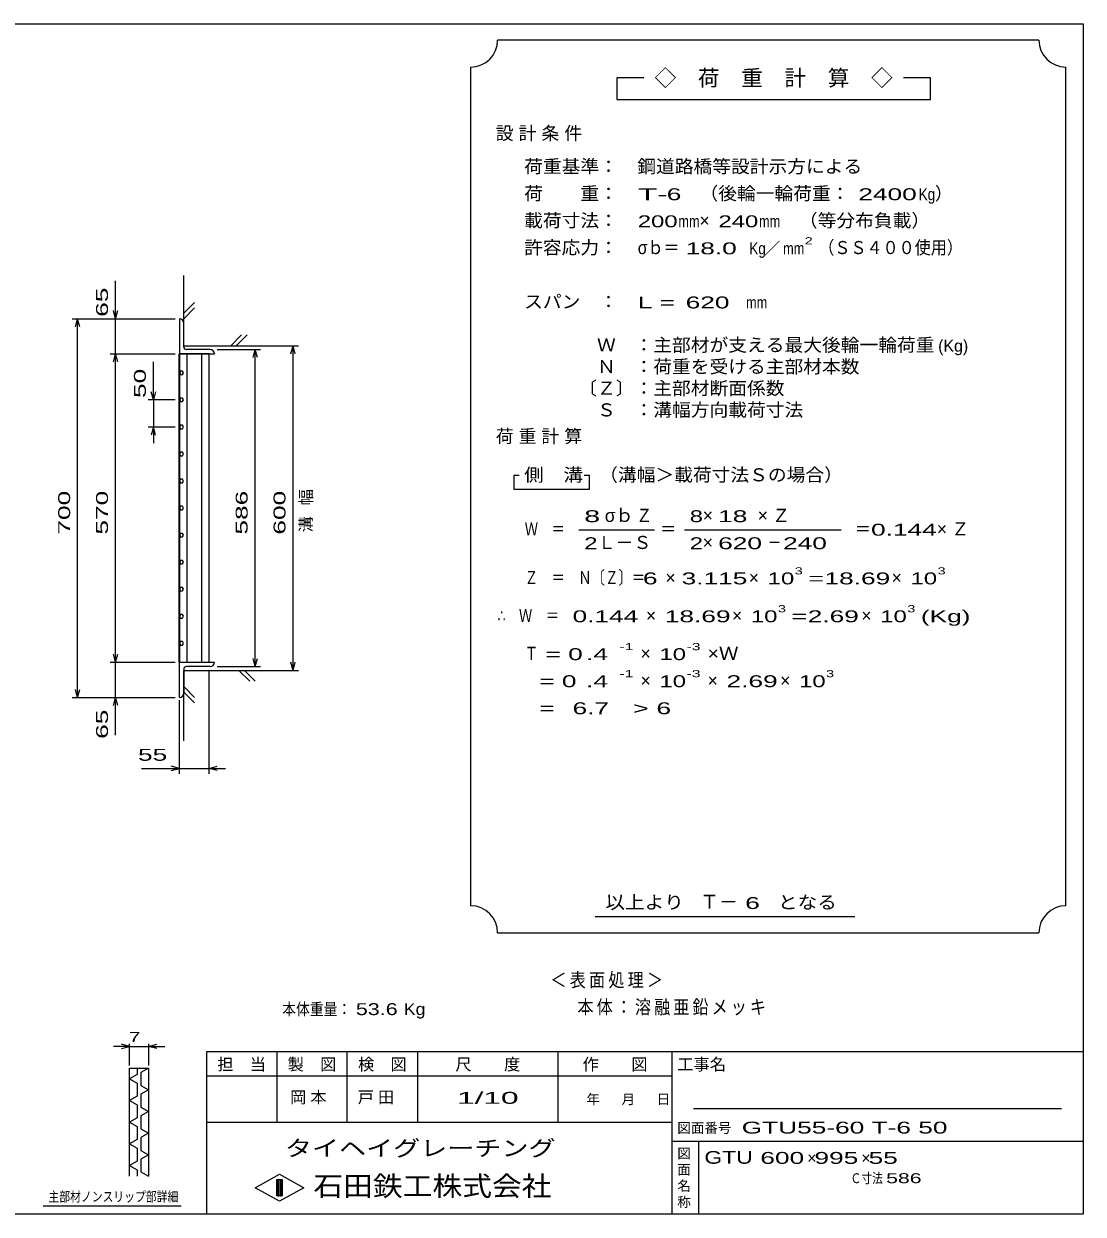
# Model space of a CAD drawing. Units: millimetres, scale not verified. Extents: x -1820 to 1731, y -1282 to 1054.
# Drawn here: x -227 to 1731, y -1146 to 1054 of the extents above; entities that cross this region are included whole.
import ezdxf
from ezdxf.enums import TextEntityAlignment as Align

# ---------------------------------------------------------------- set-up
doc = ezdxf.new("R2010")
doc.units = ezdxf.units.MM
doc.header["$LTSCALE"] = 10
for name, color, linetype, lineweight in [('0_2', 150, 'Continuous', 25), ('16', 3, 'Continuous', 25), ('22', 4, 'Continuous', 25), ('24', 2, 'Continuous', 25), ('32', 4, 'Continuous', 25)]:
    doc.layers.add(name, color=color, linetype=linetype, lineweight=lineweight)
doc.styles.add('ベクトル', font='')
doc.styles.get('ベクトル').set_extended_font_data('ベクトル')

msp = doc.modelspace()

# ---------------------------------------------------------------- linework, layer by layer
at = {"layer": '0_2'}
for p, q in [((-1729, 1053.5), (1731, 1053.5)), ((1731, 1053.5), (1731, -1146.5)), ((1731, -846.5), (111, -846.5)), ((111, -846.5), (111, -1146.5)), ((241, -846.5), (241, -976.5)), ((371, -976.5), (371, -846.5)), ((501, -846.5), (501, -976.5)), ((761, -976.5), (761, -846.5)), ((971, -846.5), (971, -1146.5)), ((971, -891.5), (111, -891.5)), ((1691, -951.5), (1011, -951.5)), ((111, -976.5), (971, -976.5)), ((971, -1011.5), (1731, -1011.5)), ((1021, -1146.5), (1021, -1011.5)), ((201, -1097.5), (246, -1072.5)), ((246, -1072.5), (291, -1097.5)), ((246, -1122.5), (201, -1097.5)), ((241, -1082.5), (251, -1082.5)), ((241, -1112.5), (241, -1082.5)), ((241, -1082.5), (243, -1082.5)), ((243, -1082.5), (243, -1112.5)), ((245, -1112.5), (245, -1082.5)), ((245, -1082.5), (247, -1082.5)), ((291, -1097.5), (246, -1122.5)), ((247, -1082.5), (247, -1112.5)), ((249, -1112.5), (249, -1082.5)), ((249, -1082.5), (251, -1082.5)), ((251, -1082.5), (251, -1112.5)), ((251, -1082.5), (251, -1112.5)), ((251, -1112.5), (241, -1112.5)), ((243, -1112.5), (245, -1112.5)), ((247, -1112.5), (249, -1112.5)), ((1731, -1146.5), (-1729, -1146.5))]:
    msp.add_line(p, q, dxfattribs=at)
at = {"layer": '16'}
for p, q in [((61, 508.5), (61, 443.5)), ((69, 456.5), (69, 500.5)), ((60.3, -126.5), (60.3, 443.5)), ((60.3, 443.5), (61, 443.5)), ((61, 443.5), (126, 443.5)), ((61, 443.5), (61, -126.5)), ((116, 443.5), (61, 443.5)), ((118, 451.5), (74, 451.5)), ((74.5, 443.5), (74.5, -126.5)), ((102.5, -126.5), (102.5, 443.5)), ((116, -126.5), (116, 443.5)), ((62.85, 411.74), (61, 408.48)), ((61, 408.48), (62.9, 405.24)), ((66.6, 411.76), (62.85, 411.74)), ((62.9, 405.24), (66.65, 405.26)), ((68.5, 408.5), (66.6, 411.76)), ((66.65, 405.26), (68.5, 408.52)), ((62.85, 361.74), (61, 358.48)), ((61, 358.48), (62.9, 355.24)), ((66.6, 361.76), (62.85, 361.74)), ((62.9, 355.24), (66.65, 355.26)), ((68.5, 358.5), (66.6, 361.76)), ((66.65, 355.26), (68.5, 358.52)), ((62.85, 311.74), (61, 308.48)), ((61, 308.48), (62.9, 305.24)), ((66.6, 311.76), (62.85, 311.74)), ((68.5, 308.5), (66.6, 311.76)), ((66.65, 305.26), (68.5, 308.52)), ((62.9, 305.24), (66.65, 305.26)), ((62.85, 261.74), (61, 258.48)), ((61, 258.48), (62.9, 255.24)), ((66.6, 261.76), (62.85, 261.74)), ((62.9, 255.24), (66.65, 255.26)), ((68.5, 258.5), (66.6, 261.76)), ((66.65, 255.26), (68.5, 258.52)), ((62.85, 211.74), (61, 208.48)), ((61, 208.48), (62.9, 205.24)), ((66.6, 211.76), (62.85, 211.74)), ((62.9, 205.24), (66.65, 205.26)), ((68.5, 208.5), (66.6, 211.76)), ((66.65, 205.26), (68.5, 208.52)), ((62.85, 161.74), (61, 158.48)), ((61, 158.48), (62.9, 155.24)), ((66.6, 161.76), (62.85, 161.74)), ((62.9, 155.24), (66.65, 155.26)), ((68.5, 158.5), (66.6, 161.76)), ((66.65, 155.26), (68.5, 158.52)), ((62.85, 111.74), (61, 108.48)), ((66.6, 111.76), (62.85, 111.74)), ((68.5, 108.5), (66.6, 111.76)), ((61, 108.48), (62.9, 105.24)), ((62.9, 105.24), (66.65, 105.26)), ((66.65, 105.26), (68.5, 108.52)), ((62.85, 61.74), (61, 58.48)), ((61, 58.48), (62.9, 55.24)), ((66.6, 61.76), (62.85, 61.74)), ((62.9, 55.24), (66.65, 55.26)), ((68.5, 58.5), (66.6, 61.76)), ((66.65, 55.26), (68.5, 58.52)), ((62.85, 11.74), (61, 8.48)), ((61, 8.48), (62.9, 5.24)), ((66.6, 11.76), (62.85, 11.74)), ((62.9, 5.24), (66.65, 5.26)), ((68.5, 8.5), (66.6, 11.76)), ((66.65, 5.26), (68.5, 8.52)), ((62.85, -38.26), (61, -41.52)), ((61, -41.52), (62.9, -44.76)), ((66.6, -38.24), (62.85, -38.26)), ((68.5, -41.5), (66.6, -38.24)), ((66.65, -44.74), (68.5, -41.48)), ((62.9, -44.76), (66.65, -44.74)), ((62.85, -88.26), (61, -91.52)), ((61, -91.52), (62.9, -94.76)), ((66.6, -88.24), (62.85, -88.26)), ((62.9, -94.76), (66.65, -94.74)), ((68.5, -91.5), (66.6, -88.24)), ((66.65, -94.74), (68.5, -91.48)), ((61, -126.5), (60.3, -126.5)), ((61, -126.5), (126, -126.5)), ((61, -191.5), (61, -126.5)), ((61, -126.5), (116, -126.5)), ((69, -139.5), (69, -183.5)), ((118, -134.5), (74, -134.5))]:
    msp.add_line(p, q, dxfattribs=at)
for centre, radius, start, end in [((61, 500.5), 8, 0, 90), ((74, 456.5), 5, 180, 270), ((118, 443.5), 8, 0, 90), ((118, -126.5), 8, 270, 0), ((74, -139.5), 5, 90, 180), ((61, -183.5), 8, 270, 0)]:
    msp.add_arc(centre, radius, start, end, dxfattribs=at)
at = {"layer": '22'}
for p, q in [((-57, 508.5), (-57, 578.5)), ((69, 458.5), (69, 588.5)), ((69, 518.5), (89, 538.5)), ((69, 508.5), (89, 528.5)), ((-137, 508.5), (53, 508.5)), ((-131, 493.5), (-127, 508.5)), ((-123, 493.5), (-127, 508.5)), ((-127, -191.5), (-127, 508.5)), ((-67, 508.5), (53, 508.5)), ((-57, 508.5), (-61, 523.5)), ((-57, 508.5), (-53, 523.5)), ((-57, 443.5), (-57, 508.5)), ((156, 458.5), (176, 478.5)), ((166, 458.5), (186, 478.5)), ((-67, 443.5), (53, 443.5)), ((-61, 428.5), (-57, 443.5)), ((-53, 428.5), (-57, 443.5)), ((-57, -126.5), (-57, 443.5)), ((69, 458.5), (281, 458.5)), ((131, 451.5), (211, 451.5)), ((197, 436.5), (201, 451.5)), ((205, 436.5), (201, 451.5)), ((201, -134.5), (201, 451.5)), ((267, 443.5), (271, 458.5)), ((275, 443.5), (271, 458.5)), ((271, -141.5), (271, 458.5)), ((13, 358.5), (13, 428.5)), ((53, 358.5), (3, 358.5)), ((13, 358.5), (9, 373.5)), ((17, 373.5), (13, 358.5)), ((13, 358.5), (13, 308.5)), ((3, 308.5), (53, 308.5)), ((13, 308.5), (9, 293.5)), ((17, 293.5), (13, 308.5)), ((13, 308.5), (13, 278.5)), ((-67, -126.5), (53, -126.5)), ((-57, -126.5), (-61, -111.5)), ((-57, -126.5), (-53, -111.5)), ((-57, -191.5), (-57, -126.5)), ((201, -134.5), (197, -119.5)), ((201, -134.5), (205, -119.5)), ((271, -141.5), (267, -126.5)), ((271, -141.5), (275, -126.5)), ((69, -141.5), (281, -141.5)), ((69, -271.5), (69, -141.5)), ((116, -332.5), (116, -142.5)), ((131, -134.5), (211, -134.5)), ((191, -161.5), (171, -141.5)), ((201, -161.5), (181, -141.5)), ((89, -191.5), (69, -171.5)), ((-137, -191.5), (53, -191.5)), ((-127, -191.5), (-131, -176.5)), ((-127, -191.5), (-123, -176.5)), ((-67, -191.5), (53, -191.5)), ((-61, -206.5), (-57, -191.5)), ((-53, -206.5), (-57, -191.5)), ((-57, -261.5), (-57, -191.5)), ((61, -332.5), (61, -196.5)), ((89, -201.5), (69, -181.5)), ((-9, -322.5), (61, -322.5)), ((61, -322.5), (46, -318.5)), ((46, -326.5), (61, -322.5)), ((61, -322.5), (116, -322.5)), ((116, -322.5), (131, -318.5)), ((131, -326.5), (116, -322.5)), ((116, -322.5), (146, -322.5))]:
    msp.add_line(p, q, dxfattribs=at)
at = {"layer": '24', "color": 4}
for p, q in [((1649, 1023.5), (649, 1023.5)), ((599, 973.5), (599, -576.5)), ((1699, -576.5), (1699, 973.5)), ((919, 953.5), (869, 953.5)), ((869, 953.5), (869, 913.5)), ((1449, 953.5), (1399, 953.5)), ((1449, 913.5), (1449, 953.5)), ((869, 913.5), (1449, 913.5)), ((689, 218.5), (679, 218.5)), ((679, 218.5), (679, 193.5)), ((819, 218.5), (809, 218.5)), ((819, 193.5), (819, 218.5)), ((679, 193.5), (819, 193.5)), ((799, 118.5), (939, 118.5)), ((994, 118.5), (1284, 118.5)), ((829, -596.5), (1309, -596.5)), ((649, -626.5), (1649, -626.5))]:
    msp.add_line(p, q, dxfattribs=at)
for centre, start, end in [((599, 1023.5), 270, 0), ((1699, 1023.5), 180, 270), ((599, -626.5), 0, 90), ((1699, -626.5), 90, 180)]:
    msp.add_arc(centre, 50, start, end, dxfattribs=at)
at = {"layer": '32'}
for p, q in [((-31, -836.5), (-46, -832.5)), ((-31, -871.5), (-31, -831.5)), ((4, -831.5), (4, -871.5)), ((4, -836.5), (19, -832.5)), ((-31, -836.5), (-61, -836.5)), ((-46, -840.5), (-31, -836.5)), ((-31, -836.5), (4, -836.5)), ((19, -840.5), (4, -836.5)), ((4, -836.5), (34, -836.5)), ((-31, -876.5), (4, -876.5)), ((-31, -1076.5), (-31, -876.5)), ((-17, -876.5), (-17, -888.5)), ((4, -876.5), (-10, -884.5)), ((4, -876.5), (4, -1076.5)), ((-17, -888.5), (-31, -896.5)), ((-31, -896.5), (-17, -904.5)), ((-10, -884.5), (-10, -908.5)), ((-17, -904.5), (-17, -928.5)), ((-10, -908.5), (4, -916.5)), ((4, -916.5), (-10, -924.5)), ((-17, -928.5), (-31, -936.5)), ((-31, -936.5), (-17, -944.5)), ((-17, -944.5), (-17, -968.5)), ((-10, -924.5), (-10, -948.5)), ((-10, -948.5), (4, -956.5)), ((4, -956.5), (-10, -964.5)), ((-10, -964.5), (-10, -988.5)), ((-17, -968.5), (-31, -976.5)), ((-31, -976.5), (-17, -984.5)), ((-17, -984.5), (-17, -1008.5)), ((-10, -988.5), (4, -996.5)), ((-17, -1008.5), (-31, -1016.5)), ((4, -996.5), (-10, -1004.5)), ((-10, -1004.5), (-10, -1028.5)), ((-31, -1016.5), (-17, -1024.5)), ((-17, -1024.5), (-17, -1048.5)), ((-10, -1028.5), (4, -1036.5)), ((-17, -1048.5), (-31, -1056.5)), ((4, -1036.5), (-10, -1044.5)), ((-10, -1044.5), (-10, -1068.5)), ((-31, -1056.5), (-17, -1064.5)), ((-17, -1064.5), (-17, -1076.5)), ((-10, -1068.5), (4, -1076.5)), ((64, -1131.5), (-191, -1131.5))]:
    msp.add_line(p, q, dxfattribs=at)

# ---------------------------------------------------------------- texts
at = {"layer": '0_2', "style": 'ベクトル'}
for s, height, p in [('担\u3000当', 21.99, (131, -869.5)), ('製\u3000図', 21.99, (261, -869.5)), ('検\u3000図', 21.99, (391, -869.5)), ('尺\u3000\u3000度', 21.99, (571, -869.5)), ('作\u3000\u3000図', 21.99, (806, -869.5)), ('工事名', 21.99, (981, -869.5)), ('年', 18.33, (813, -934)), ('月', 18.33, (878, -934)), ('日', 18.33, (943, -934)), ('図面番号', 18.33, (981, -987)), ('図', 18.33, (981, -1034)), ('面', 18.33, (981, -1064)), ('名', 18.33, (981, -1094)), ('称', 18.33, (981, -1124))]:
    msp.add_text(s, height=height, dxfattribs=at).set_placement(p, align=Align.MIDDLE_LEFT)
at = {"layer": '0_2', "color": 222, "style": 'ベクトル'}
for s, height, width, p in [('タイヘイグレーチング', 29.33, 1.25, (256, -1024.5)), ('石田鉄工株式会社', 36.66, 1.1, (308.5, -1094.5))]:
    msp.add_text(s, height=height, dxfattribs=dict(at, width=width)).set_placement(p, align=Align.MIDDLE_LEFT)
at = {"layer": '22', "color": 2, "style": 'ベクトル', "width": 1.65}
for s, p in [(' 65 ', (-82, 498.5)), (' 50 ', (-12, 348.5)), (' 700 ', (-152, 96)), (' 570 ', (-82, 96)), (' 586 ', (176, 96)), (' 600 ', (246, 96)), (' 65 ', (-82, -281.5))]:
    msp.add_text(s, height=21.99, rotation=90, dxfattribs=at).set_placement(p, align=Align.MIDDLE_LEFT)
at = {"layer": '22', "color": 2, "style": 'ベクトル'}
for s, height, width, p in [(' 55 ', 21.99, 1.65, (-29, -297.5)), ('本体重量：', 21.99, 0.85, (251, -767.5)), (' 53.6', 21.99, 1.35, (376, -767.5)), ('Kg', 21.99, 1.1, (476, -767.5)), ('1/', 21.99, 2, (574, -931.5)), (' 10 ', 21.99, 2, (606, -931.5)), ('GTU55-60 T-6 50                 ', 21.99, 1.65, (1100, -986.5)), ('GTU', 23.46, 1.35, (1031, -1041.5)), (' 600 ', 21.99, 1.65, (1121, -1042.5)), (' 995 ', 21.99, 1.65, (1221, -1042.5)), (' 55 ', 21.99, 1.65, (1321, -1042.5)), ('Ｃ寸法：', 18.33, 0.8, (1301, -1080)), (' 586 ', 18.33, 1.6, (1356, -1080))]:
    msp.add_text(s, height=height, dxfattribs=dict(at, width=width)).set_placement(p, align=Align.MIDDLE_LEFT)
for p in [(1221, -1042.5), (1321, -1042.5)]:
    msp.add_text('×', height=21.99, dxfattribs=at).set_placement(p, align=Align.MIDDLE_LEFT)
at = {"layer": '22', "color": 2, "insert": (296, 113.5), "char_height": 21.99, "attachment_point": 4, "rotation": 90, "style": 'ベクトル'}
msp.add_mtext('\\T1.67;溝幅', dxfattribs=at)
at = {"layer": '22', "color": 2, "attachment_point": 4, "style": 'ベクトル'}
for s, insert, char_height in [('\\T1.2;\\W0.85;＜表面処理＞', (746.5, -715), 25.66), ('\\T1.19;\\W0.85;本体：溶融亜鉛メッキ', (796.5, -765), 25.66), ('\\T1.25;岡本\u3000', (265.5, -931.5), 21.99), ('\\T1.25;戸田\u3000', (390.5, -931.5), 21.99)]:
    msp.add_mtext(s, dxfattribs=dict(at, insert=insert, char_height=char_height))
at = {"layer": '24', "style": 'ベクトル'}
for s, height, p in [('◇\u3000荷\u3000重\u3000計\u3000算\u3000◇', 29.33, (939, 953.5)), ('）', 24.19, (1457, 740)), ('×', 24.19, (1022, 690)), ('／', 21.99, (1141.5, 638.5)), ('(Kg)', 21.99, (1463, 458.5)), ('σｂ', 24.19, (847, 145)), ('×', 24.19, (1028, 145)), ('Ｌ－Ｓ', 24.19, (834, 95)), ('×', 24.19, (1028, 95)), ('×', 24.19, (959, 30)), ('×', 24.19, (1113, 30)), ('×', 24.19, (1377, 30)), ('×', 24.19, (923, -40)), ('×', 24.19, (1082, -40)), ('×', 24.19, (1321, -40)), ('×', 24.19, (913, -110)), ('×', 24.19, (913, -160)), ('×', 24.19, (1037, -160)), ('×', 24.19, (1171, -160)), ('Ｔ－', 25.66, (1023, -569))]:
    msp.add_text(s, height=height, dxfattribs=at).set_placement(p, align=Align.MIDDLE_LEFT)
for s, height, width, p in [('荷重基準：\u3000', 24.19, 1.05, (698, 790)), ('鋼道路橋等設計示方による', 24.19, 1.05, (907, 790)), ('荷\u3000\u3000重：\u3000', 24.19, 1.05, (698, 740)), ('T-', 21.99, 2, (908, 738.5)), (' 6 ', 21.99, 1.65, (948, 738.5)), ('（後輪一輪荷重：', 24.19, 1.05, (1022, 740)), (' 2400', 21.99, 1.65, (1302, 738.5)), ('Kg', 21.99, 0.85, (1427, 738.5)), ('載荷寸法：\u3000', 24.19, 1.05, (698, 690)), ('\u3000（等分布負載）', 24.19, 1.05, (1171, 690)), ('200', 21.99, 1.5, (908, 688.5)), ('mm', 21.99, 0.8, (983, 688.5)), ('240', 21.99, 1.5, (1057, 688.5)), ('mm', 21.99, 0.8, (1132, 688.5)), ('許容応力：\u3000', 24.19, 1.05, (698, 640)), ('σｂ＝', 24.19, 0.9, (908, 640)), (' 18.0', 21.99, 1.65, (983, 638.5)), ('Kg', 21.99, 0.85, (1114, 638.5)), ('mm', 21.99, 0.8, (1176.5, 638.5)), ('2', 13.2, 1.5, (1216.5, 652.5)), ('（ＳＳ４００使用）', 24.19, 0.9, (1241.5, 640)), ('スパン\u3000：\u3000', 24.19, 1.05, (698, 540)), ('L =', 21.99, 1.65, (908, 538.5)), (' 620 ', 21.99, 1.65, (983, 538.5)), ('mm', 21.99, 0.8, (1108, 538.5)), ('\u3000Ｗ\u3000：主部材が支える最大後輪一輪荷重', 24.19, 1.05, (798, 460)), ('\u3000Ｎ\u3000：荷重を受ける主部材本数', 24.19, 1.05, (798, 420)), ('〔Ｚ〕：主部材断面係数', 24.19, 1.05, (798, 380)), ('\u3000Ｓ\u3000：溝幅方向載荷寸法', 24.19, 1.05, (798, 340)), ('側\u3000溝', 24.19, 1.1, (698, 220)), ('\u3000（溝幅＞載荷寸法Ｓの場合）', 24.19, 1.05, (802, 220)), ('8', 21.99, 1.8, (809, 143.5)), ('Ｚ', 24.19, 0.9, (905, 145)), ('8', 21.99, 1.5, (1004, 143.5)), (' 18 ', 21.99, 1.65, (1043, 143.5)), ('Ｗ\u3000＝', 24.19, 0.75, (699, 120)), ('＝', 24.19, 0.9, (949, 120)), ('＝', 24.19, 0.9, (1309, 120)), ('0.144', 21.99, 1.65, (1339, 118.5)), ('2', 21.99, 1.5, (809, 93.5)), ('2', 21.99, 1.5, (1004, 93.5)), (' 620 ', 21.99, 1.65, (1043, 93.5)), ('－', 24.19, 0.75, (1148, 95)), (' 240 ', 21.99, 1.65, (1163, 93.5)), ('Ｚ\u3000＝\u3000Ｎ〔Ｚ〕＝', 24.19, 0.75, (699, 30)), ('3', 13.2, 1.5, (1198, 42.5)), ('3', 13.2, 1.5, (1462, 42.5)), (' 6 ', 21.99, 1.65, (904, 28.5)), ('3.115', 21.99, 1.65, (989, 28.5)), ('10', 21.99, 1.5, (1148, 28.5)), ('=', 21.99, 1.7, (1223, 28.5)), ('18.69', 21.99, 1.65, (1253, 28.5)), ('10', 21.99, 1.5, (1412, 28.5)), ('3', 13.2, 1.5, (1167, -27.5)), ('3', 13.2, 1.5, (1406, -27.5)), ('∴\u3000Ｗ\u3000＝', 24.19, 0.75, (649, -40)), (' 0.144', 21.99, 1.65, (774, -41.5)), ('18.69', 21.99, 1.65, (958, -41.5)), ('10', 21.99, 1.5, (1117, -41.5)), ('=', 21.99, 1.7, (1192, -41.5)), ('2.69', 21.99, 1.65, (1222, -41.5)), ('10', 21.99, 1.5, (1356, -41.5)), ('(Kg)', 21.99, 1.65, (1431, -41.5)), ('Ｔ', 24.19, 0.75, (699, -110)), (' = 0', 21.99, 1.65, (724, -111.5)), (' .4 ', 21.99, 1.65, (799, -111.5)), ('-1', 13.2, 1.65, (874, -97.5)), ('10', 21.99, 1.5, (948, -111.5)), ('-3', 13.2, 1.65, (998, -97.5)), ('×Ｗ', 24.19, 1.1, (1037, -110)), ('  = 0', 21.99, 1.65, (699, -161.5)), (' .4 ', 21.99, 1.65, (799, -161.5)), ('-1', 13.2, 1.65, (874, -147.5)), ('10', 21.99, 1.5, (948, -161.5)), ('-3', 13.2, 1.65, (998, -147.5)), ('2.69', 21.99, 1.65, (1072, -161.5)), ('10', 21.99, 1.5, (1206, -161.5)), ('3', 13.2, 1.5, (1256, -147.5)), ('  =', 21.99, 1.65, (699, -211.5)), (' 6.7', 21.99, 1.65, (774, -211.5)), ('>', 21.99, 1.7, (899, -211.5)), (' 6 ', 21.99, 1.65, (929, -211.5)), ('以上より\u3000', 24.19, 1.1, (848, -570)), (' 6 ', 21.99, 1.65, (1093, -571.5)), ('となる', 24.19, 1.1, (1167, -570))]:
    msp.add_text(s, height=height, dxfattribs=dict(at, width=width)).set_placement(p, align=Align.MIDDLE_LEFT)
at = {"layer": '24', "char_height": 24.19, "attachment_point": 4, "style": 'ベクトル'}
for s, insert in [('\\T1.28;設計条件', (645.5, 850)), ('\\T1.28;荷重計算', (645.5, 290)), ('\\T1.42;×Ｚ', (1129.5, 145)), ('\\T1.42;×Ｚ', (1460.5, 120))]:
    msp.add_mtext(s, dxfattribs=dict(at, insert=insert))
at = {"layer": '32', "color": 2, "style": 'ベクトル'}
for s, width, p in [(' 7 ', 1.6, (-43.5, -819)), ('主部材ノンスリップ部詳細', 0.8, (-181, -1114))]:
    msp.add_text(s, height=18.33, dxfattribs=dict(at, width=width)).set_placement(p, align=Align.MIDDLE_LEFT)

doc.saveas('drawing.dxf')
